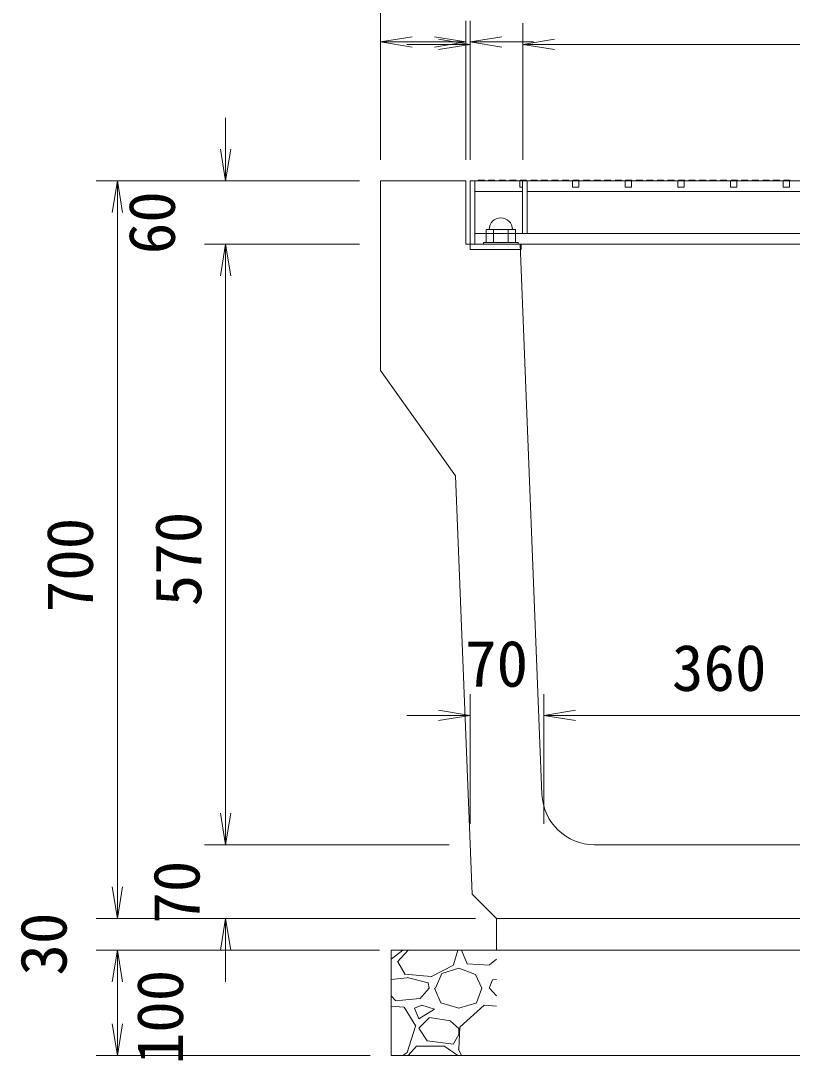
# Model space of a CAD drawing. Units: millimetres, scale not verified. Extents: x 0 to 84100, y 0 to 59400.
# Drawn here: x 35155 to 38814, y 29123 to 34054 of the extents above; entities that cross this region are included whole.
import ezdxf
from ezdxf.enums import TextEntityAlignment as Align

# ---------------------------------------------------------------- set-up
doc = ezdxf.new("R2010")
doc.units = ezdxf.units.MM
doc.header["$LTSCALE"] = 100
for name, color, linetype, lineweight in [('D-STR-DIM（寸法）', 7, 'Continuous', 18), ('D-STR-STR2（構造物）', 4, 'Continuous', 18), ('D-STR-STRn（構造物）', 7, 'Continuous', 18), ('D-STR（構造物外形線）', 1, 'Continuous', 18)]:
    doc.layers.add(name, color=color, linetype=linetype, lineweight=lineweight)
doc.styles.add('ＭＳ ゴシック', font='')
doc.styles.get('ＭＳ ゴシック').set_extended_font_data('MS Gothic')

msp = doc.modelspace()

# ---------------------------------------------------------------- linework, layer by layer
at = {"layer": 'D-STR-DIM（寸法）'}
for p, q in [((36861.8, 33394.7), (36861.8, 34557.3)), ((36861.8, 33394.7), (36861.8, 34053.9)), ((37266.8, 33394.7), (37266.8, 34053.9)), ((37266.8, 33394.7), (37266.8, 34053.9)), ((37286.8, 33394.7), (37286.8, 34053.9)), ((37286.8, 33394.7), (37286.8, 34042.6)), ((37536.8, 33394.7), (37536.8, 34042.6)), ((37536.8, 33394.7), (37536.8, 34042.6)), ((36861.8, 33953.9), (37011.8, 33978.9)), ((37011.8, 33928.9), (36861.8, 33953.9)), ((36861.8, 33953.9), (37011.8, 33953.9)), ((37116.8, 33953.9), (36966.8, 33953.9)), ((37136.8, 33942.6), (36986.8, 33942.6)), ((37011.8, 33953.9), (37116.8, 33953.9)), ((37116.8, 33978.9), (37266.8, 33953.9)), ((37116.8, 33978.9), (37266.8, 33953.9)), ((37266.8, 33953.9), (37116.8, 33928.9)), ((37266.8, 33953.9), (37116.8, 33953.9)), ((37266.8, 33953.9), (37116.8, 33928.9)), ((37266.8, 33953.9), (37116.8, 33953.9)), ((37136.8, 33967.6), (37286.8, 33942.6)), ((37286.8, 33942.6), (37136.8, 33917.6)), ((37286.8, 33942.6), (37136.8, 33942.6)), ((37286.8, 33953.9), (37436.8, 33978.9)), ((37436.8, 33928.9), (37286.8, 33953.9)), ((37286.8, 33953.9), (37436.8, 33953.9)), ((37436.8, 33953.9), (37586.8, 33953.9)), ((37536.8, 33942.6), (37686.8, 33967.6)), ((37536.8, 33942.6), (37686.8, 33967.6)), ((37686.8, 33917.6), (37536.8, 33942.6)), ((37536.8, 33942.6), (37686.8, 33942.6)), ((37686.8, 33917.6), (37536.8, 33942.6)), ((37536.8, 33942.6), (37686.8, 33942.6)), ((37686.8, 33942.6), (39386.8, 33942.6)), ((37686.8, 33942.6), (37836.8, 33942.6)), ((36127, 33444.7), (36127, 33594.7)), ((36127, 33294.7), (36102, 33444.7)), ((36152, 33444.7), (36127, 33294.7)), ((36127, 33294.7), (36127, 33444.7)), ((36761.8, 33294.7), (35513.4, 33294.7)), ((35588.4, 33144.7), (35613.4, 33294.7)), ((35613.4, 33294.7), (35638.4, 33144.7)), ((35613.4, 33294.7), (35613.4, 33144.7)), ((36761.8, 33294.7), (36027, 33294.7)), ((35613.4, 33144.7), (35613.4, 29944.7)), ((37501.1, 33064.7), (37362.5, 33064.7)), ((37362.5, 33064.7), (37362.5, 33002.2)), ((37397.1, 33002.2), (37397.1, 33064.7)), ((37466.4, 33002.2), (37466.4, 33064.7)), ((37501.1, 33002.2), (37501.1, 33064.7)), ((36761.8, 32994.7), (36027, 32994.7)), ((36761.8, 32994.7), (36027, 32994.7)), ((36102, 32844.7), (36127, 32994.7)), ((36102, 32844.7), (36127, 32994.7)), ((36127, 32994.7), (36152, 32844.7)), ((36127, 32994.7), (36127, 32844.7)), ((36127, 32994.7), (36152, 32844.7)), ((36127, 32994.7), (36127, 32844.7)), ((37514.3, 33002.2), (37349.3, 33002.2)), ((37349.3, 33002.2), (37349.3, 32994.7)), ((37349.3, 32994.7), (37431.8, 32994.7)), ((37362.5, 33002.2), (37501.1, 33002.2)), ((37431.8, 32994.7), (37514.3, 32994.7)), ((37514.3, 32994.7), (37514.3, 33002.2)), ((36127, 32844.7), (36127, 32694.7)), ((36127, 32844.7), (36127, 30294.7)), ((37286.8, 30244.7), (37286.8, 30858.8)), ((37636.8, 30244.7), (37636.8, 30858.8)), ((37636.8, 30244.7), (37636.8, 30858.8)), ((37136.8, 30783.8), (37286.8, 30758.8)), ((37636.8, 30758.8), (37786.8, 30783.8)), ((37636.8, 30758.8), (37786.8, 30783.8)), ((37136.8, 30758.8), (36986.8, 30758.8)), ((37286.8, 30758.8), (37136.8, 30733.8)), ((37286.8, 30758.8), (37136.8, 30758.8)), ((37786.8, 30733.8), (37636.8, 30758.8)), ((37636.8, 30758.8), (37786.8, 30758.8)), ((37786.8, 30733.8), (37636.8, 30758.8)), ((37636.8, 30758.8), (37786.8, 30758.8)), ((37786.8, 30758.8), (39286.8, 30758.8)), ((37786.8, 30758.8), (37936.8, 30758.8)), ((36127, 30294.7), (36127, 30444.7)), ((36127, 30144.7), (36102, 30294.7)), ((36127, 30144.7), (36102, 30294.7)), ((36152, 30294.7), (36127, 30144.7)), ((36127, 30144.7), (36127, 30294.7)), ((36152, 30294.7), (36127, 30144.7)), ((36127, 30144.7), (36127, 30294.7)), ((37186.8, 30144.7), (36027, 30144.7)), ((37186.8, 30144.7), (36027, 30144.7)), ((35613.4, 29944.7), (35613.4, 30094.7)), ((35613.4, 29794.7), (35588.4, 29944.7)), ((35613.4, 29794.7), (35588.4, 29944.7)), ((35638.4, 29944.7), (35613.4, 29794.7)), ((35613.4, 29794.7), (35613.4, 29944.7)), ((35638.4, 29944.7), (35613.4, 29794.7)), ((35613.4, 29794.7), (35613.4, 29944.7)), ((37311.8, 29794.7), (35513.4, 29794.7)), ((37311.8, 29794.7), (35513.4, 29794.7)), ((37311.8, 29794.7), (36027, 29794.7)), ((36102, 29644.7), (36127, 29794.7)), ((36127, 29794.7), (36152, 29644.7)), ((36127, 29794.7), (36127, 29644.7)), ((36811.8, 29644.7), (35513.4, 29644.7)), ((36856.8, 29644.7), (35513.4, 29644.7)), ((35588.4, 29494.7), (35613.4, 29644.7)), ((35588.4, 29494.7), (35613.4, 29644.7)), ((35613.4, 29644.7), (35638.4, 29494.7)), ((35613.4, 29644.7), (35613.4, 29494.7)), ((35613.4, 29644.7), (35638.4, 29494.7)), ((35613.4, 29644.7), (35613.4, 29494.7)), ((36127, 29644.7), (36127, 29494.7)), ((35613.4, 29494.7), (35613.4, 29344.7)), ((35613.4, 29494.7), (35613.4, 29294.7)), ((35613.4, 29144.7), (35588.4, 29294.7)), ((35638.4, 29294.7), (35613.4, 29144.7)), ((35613.4, 29144.7), (35613.4, 29294.7)), ((36811.8, 29144.7), (35513.4, 29144.7))]:
    msp.add_line(p, q, dxfattribs=at)
msp.add_arc((37431.8, 33064.7), 55, 0, 180, dxfattribs=at)
at = {"layer": 'D-STR-STR2（構造物）'}
for p, q in [((37309.3, 33294.7), (37286.8, 33294.7)), ((37286.8, 33294.7), (37286.8, 32969.7)), ((37309.3, 33044.7), (37309.3, 33294.7)), ((37309.3, 33294.7), (37309.3, 32994.7)), ((37309.3, 33294.7), (37534.3, 33294.7)), ((37324.3, 33298.2), (37324.3, 33294.7)), ((37354.3, 33298.2), (37324.3, 33298.2)), ((37354.3, 33294.7), (37354.3, 33298.2)), ((37374.3, 33298.2), (37374.3, 33294.7)), ((37404.3, 33298.2), (37374.3, 33298.2)), ((37404.3, 33294.7), (37404.3, 33298.2)), ((37424.3, 33298.2), (37424.3, 33294.7)), ((37454.3, 33298.2), (37424.3, 33298.2)), ((37454.3, 33294.7), (37454.3, 33298.2)), ((37474.3, 33298.2), (37474.3, 33294.7)), ((37504.3, 33298.2), (37474.3, 33298.2)), ((37504.3, 33294.7), (37504.3, 33298.2)), ((37521.8, 33264.7), (37521.8, 33294.7)), ((37521.8, 33294.7), (37534.3, 33294.7)), ((37524.3, 33298.2), (37524.3, 33294.7)), ((37554.3, 33298.2), (37524.3, 33298.2)), ((37534.3, 33294.7), (37534.3, 33044.7)), ((37556.8, 33294.7), (37534.3, 33294.7)), ((37534.3, 33294.7), (37534.3, 33044.7)), ((37534.3, 33294.7), (37551.8, 33294.7)), ((37534.3, 33294.7), (37556.8, 33294.7)), ((37554.3, 33294.7), (37554.3, 33298.2)), ((37556.8, 33294.7), (37556.8, 33044.7)), ((37556.8, 33044.7), (37556.8, 33294.7)), ((37556.8, 33294.7), (39516.8, 33294.7)), ((37574.3, 33298.2), (37574.3, 33294.7)), ((37604.3, 33298.2), (37574.3, 33298.2)), ((37604.3, 33294.7), (37604.3, 33298.2)), ((37624.3, 33298.2), (37624.3, 33294.7)), ((37654.3, 33298.2), (37624.3, 33298.2)), ((37654.3, 33294.7), (37654.3, 33298.2)), ((37674.3, 33298.2), (37674.3, 33294.7)), ((37704.3, 33298.2), (37674.3, 33298.2)), ((37704.3, 33294.7), (37704.3, 33298.2)), ((37724.3, 33298.2), (37724.3, 33294.7)), ((37754.3, 33298.2), (37724.3, 33298.2)), ((37754.3, 33294.7), (37754.3, 33298.2)), ((37771.8, 33264.7), (37771.8, 33294.7)), ((37771.8, 33294.7), (37801.8, 33294.7)), ((37774.3, 33298.2), (37774.3, 33294.7)), ((37804.3, 33298.2), (37774.3, 33298.2)), ((37801.8, 33294.7), (37801.8, 33264.7)), ((37804.3, 33294.7), (37804.3, 33298.2)), ((37824.3, 33298.2), (37824.3, 33294.7)), ((37854.3, 33298.2), (37824.3, 33298.2)), ((37854.3, 33294.7), (37854.3, 33298.2)), ((37874.3, 33298.2), (37874.3, 33294.7)), ((37904.3, 33298.2), (37874.3, 33298.2)), ((37904.3, 33294.7), (37904.3, 33298.2)), ((37924.3, 33298.2), (37924.3, 33294.7)), ((37954.3, 33298.2), (37924.3, 33298.2)), ((37954.3, 33294.7), (37954.3, 33298.2)), ((37974.3, 33298.2), (37974.3, 33294.7)), ((38004.3, 33298.2), (37974.3, 33298.2)), ((38004.3, 33294.7), (38004.3, 33298.2)), ((38021.8, 33264.7), (38021.8, 33294.7)), ((38021.8, 33294.7), (38051.8, 33294.7)), ((38024.3, 33298.2), (38024.3, 33294.7)), ((38054.3, 33298.2), (38024.3, 33298.2)), ((38051.8, 33294.7), (38051.8, 33264.7)), ((38054.3, 33294.7), (38054.3, 33298.2)), ((38074.3, 33298.2), (38074.3, 33294.7)), ((38104.3, 33298.2), (38074.3, 33298.2)), ((38104.3, 33294.7), (38104.3, 33298.2)), ((38124.3, 33298.2), (38124.3, 33294.7)), ((38154.3, 33298.2), (38124.3, 33298.2)), ((38154.3, 33294.7), (38154.3, 33298.2)), ((38174.3, 33298.2), (38174.3, 33294.7)), ((38204.3, 33298.2), (38174.3, 33298.2)), ((38204.3, 33294.7), (38204.3, 33298.2)), ((38224.3, 33298.2), (38224.3, 33294.7)), ((38254.3, 33298.2), (38224.3, 33298.2)), ((38254.3, 33294.7), (38254.3, 33298.2)), ((38271.8, 33264.7), (38271.8, 33294.7)), ((38271.8, 33294.7), (38301.8, 33294.7)), ((38274.3, 33298.2), (38274.3, 33294.7)), ((38304.3, 33298.2), (38274.3, 33298.2)), ((38301.8, 33294.7), (38301.8, 33264.7)), ((38304.3, 33294.7), (38304.3, 33298.2)), ((38324.3, 33298.2), (38324.3, 33294.7)), ((38354.3, 33298.2), (38324.3, 33298.2)), ((38354.3, 33294.7), (38354.3, 33298.2)), ((38374.3, 33298.2), (38374.3, 33294.7)), ((38404.3, 33298.2), (38374.3, 33298.2)), ((38404.3, 33294.7), (38404.3, 33298.2)), ((38424.3, 33298.2), (38424.3, 33294.7)), ((38454.3, 33298.2), (38424.3, 33298.2)), ((38454.3, 33294.7), (38454.3, 33298.2)), ((38474.3, 33298.2), (38474.3, 33294.7)), ((38504.3, 33298.2), (38474.3, 33298.2)), ((38504.3, 33294.7), (38504.3, 33298.2)), ((38521.8, 33264.7), (38521.8, 33294.7)), ((38521.8, 33294.7), (38551.8, 33294.7)), ((38524.3, 33298.2), (38524.3, 33294.7)), ((38554.3, 33298.2), (38524.3, 33298.2)), ((38551.8, 33294.7), (38551.8, 33264.7)), ((38554.3, 33294.7), (38554.3, 33298.2)), ((38574.3, 33298.2), (38574.3, 33294.7)), ((38604.3, 33298.2), (38574.3, 33298.2)), ((38604.3, 33294.7), (38604.3, 33298.2)), ((38624.3, 33298.2), (38624.3, 33294.7)), ((38654.3, 33298.2), (38624.3, 33298.2)), ((38654.3, 33294.7), (38654.3, 33298.2)), ((38674.3, 33298.2), (38674.3, 33294.7)), ((38704.3, 33298.2), (38674.3, 33298.2)), ((38704.3, 33294.7), (38704.3, 33298.2)), ((38724.3, 33298.2), (38724.3, 33294.7)), ((38754.3, 33298.2), (38724.3, 33298.2)), ((38754.3, 33294.7), (38754.3, 33298.2)), ((38771.8, 33264.7), (38771.8, 33294.7)), ((38771.8, 33294.7), (38801.8, 33294.7)), ((38774.3, 33298.2), (38774.3, 33294.7)), ((38804.3, 33298.2), (38774.3, 33298.2)), ((38801.8, 33294.7), (38801.8, 33264.7)), ((38804.3, 33294.7), (38804.3, 33298.2)), ((37309.3, 33244.7), (37534.3, 33244.7)), ((37534.3, 33264.7), (37521.8, 33264.7)), ((37556.8, 33244.7), (39516.8, 33244.7)), ((37801.8, 33264.7), (37771.8, 33264.7)), ((38051.8, 33264.7), (38021.8, 33264.7)), ((38301.8, 33264.7), (38271.8, 33264.7)), ((38551.8, 33264.7), (38521.8, 33264.7)), ((38801.8, 33264.7), (38771.8, 33264.7)), ((37309.3, 33044.7), (37534.3, 33044.7)), ((37534.3, 33044.7), (37556.8, 33044.7)), ((37534.3, 33044.7), (37556.8, 33044.7)), ((37556.8, 33044.7), (39516.8, 33044.7)), ((37286.8, 32994.7), (37286.8, 32969.7)), ((37309.3, 32994.7), (39764.3, 32994.7)), ((37529.3, 32969.7), (37529.3, 32994.7)), ((37286.8, 32969.7), (37529.3, 32969.7))]:
    msp.add_line(p, q, dxfattribs=at)
at = {"layer": 'D-STR-STRn（構造物）'}
for p, q in [((37411.8, 29794.7), (37411.8, 29644.7)), ((37411.8, 29644.7), (36911.8, 29644.7)), ((36911.8, 29644.7), (36911.8, 29144.7)), ((36911.8, 29601.2), (36968.1, 29644.7)), ((36942.7, 29589.5), (36992.3, 29644.7)), ((37227.8, 29644.4), (37207.8, 29574.4)), ((37244.9, 29644.7), (37271.8, 29580.6)), ((39661.8, 29644.7), (37411.8, 29644.7)), ((37377.7, 29574.8), (37411.8, 29601.2)), ((36978.6, 29529.2), (36943.6, 29589.2)), ((37207.9, 29574.1), (37102.9, 29519.1)), ((37152.7, 29534.4), (37232.7, 29559.4)), ((37232.5, 29559.4), (37312.5, 29529.4)), ((37272.4, 29579.2), (37377.4, 29574.2)), ((36988.1, 29513.9), (36911.8, 29505.8)), ((37102.3, 29520.5), (36977.3, 29530.5)), ((37087.5, 29489.7), (36987.5, 29514.7)), ((37122.5, 29464.4), (37152.5, 29534.4)), ((37312.7, 29529.3), (37342.7, 29464.3)), ((37377.6, 29464.6), (37392.6, 29504.6)), ((37411.8, 29505.8), (37393.1, 29503.9)), ((37092.7, 29464.5), (37047.7, 29414.5)), ((37092.7, 29464.1), (37087.7, 29489.1)), ((37117.2, 29464.6), (37147.2, 29394.6)), ((37317.5, 29394.7), (37342.5, 29464.7)), ((37411.8, 29428.7), (37377.5, 29466.1)), ((36932.5, 29406.1), (36911.8, 29428.7)), ((37047.3, 29414.8), (36932.3, 29404.8)), ((37147.3, 29394.1), (37232.3, 29369.1)), ((37232.9, 29369.2), (37317.9, 29394.2)), ((36972.8, 29373.9), (36911.8, 29379)), ((37028.8, 29284.7), (36973.8, 29374.7)), ((37022.5, 29369.5), (37042.5, 29319.5)), ((37057.6, 29384.3), (37022.6, 29369.3)), ((37042.5, 29319.6), (37117.5, 29364.6)), ((37117.8, 29364.5), (37057.8, 29384.5)), ((37352.8, 29384.4), (37237.8, 29279.4)), ((37411.8, 29379), (37352.8, 29383.9)), ((37092.6, 29324.4), (37042.6, 29274.4)), ((37193.2, 29309.7), (37093.2, 29324.7)), ((37233.7, 29273.4), (37193.7, 29308.4)), ((36987.7, 29159.3), (37027.7, 29284.3)), ((37042.5, 29274.6), (37082.5, 29214.6)), ((37237.4, 29279.7), (37232.4, 29174.7)), ((37232.7, 29244.5), (37232.7, 29274.5)), ((37082.8, 29214.2), (37207.8, 29199.2)), ((37207.8, 29199.5), (37232.8, 29244.5)), ((36968.1, 29144.7), (36987.7, 29159.8)), ((36992.3, 29144.7), (37032.7, 29189.5)), ((37032.7, 29189.5), (37162.7, 29189.5)), ((37162.5, 29190.6), (37227.5, 29145.6)), ((37231.8, 29175.6), (37244.9, 29144.7)), ((36911.8, 29144.7), (40161.8, 29144.7))]:
    msp.add_line(p, q, dxfattribs=at)
at = {"layer": 'D-STR（構造物外形線）'}
for p, q in [((36861.8, 33294.7), (36861.8, 32394.7)), ((37266.8, 33294.7), (36861.8, 33294.7)), ((37266.8, 33294.7), (37266.8, 32994.7)), ((37524.3, 32994.7), (37266.8, 32994.7)), ((37524.3, 32994.7), (37627.3, 30384.8)), ((36861.8, 32394.7), (37217.7, 31894.7)), ((37217.7, 31894.7), (37296, 29910.4)), ((37877.1, 30144.7), (39196.5, 30144.7)), ((37411.8, 29794.7), (37296, 29910.4)), ((37411.8, 29794.7), (39661.8, 29794.7))]:
    msp.add_line(p, q, dxfattribs=at)
msp.add_arc((37877.1, 30394.7), 250, 182.2605, 270, dxfattribs=at)

# ---------------------------------------------------------------- texts
at = {"layer": 'D-STR-DIM（寸法）', "style": 'ＭＳ ゴシック'}
for s, p in [('60', (35952, 32946.7)), ('700', (35563.4, 31247.7)), ('570', (36077, 31276.5)), ('70', (36069.2, 29770.2)), ('30', (35438.4, 29524)), ('100', (35990.9, 29103.1))]:
    msp.add_text(s, height=219.9, rotation=90, dxfattribs=at).set_placement(p, align=Align.BOTTOM_LEFT)
for s, p in [('70', (37262.3, 30828.7)), ('360', (38243.6, 30808.8))]:
    msp.add_text(s, height=219.9, dxfattribs=at).set_placement(p, align=Align.BOTTOM_LEFT)

doc.saveas('drawing.dxf')
